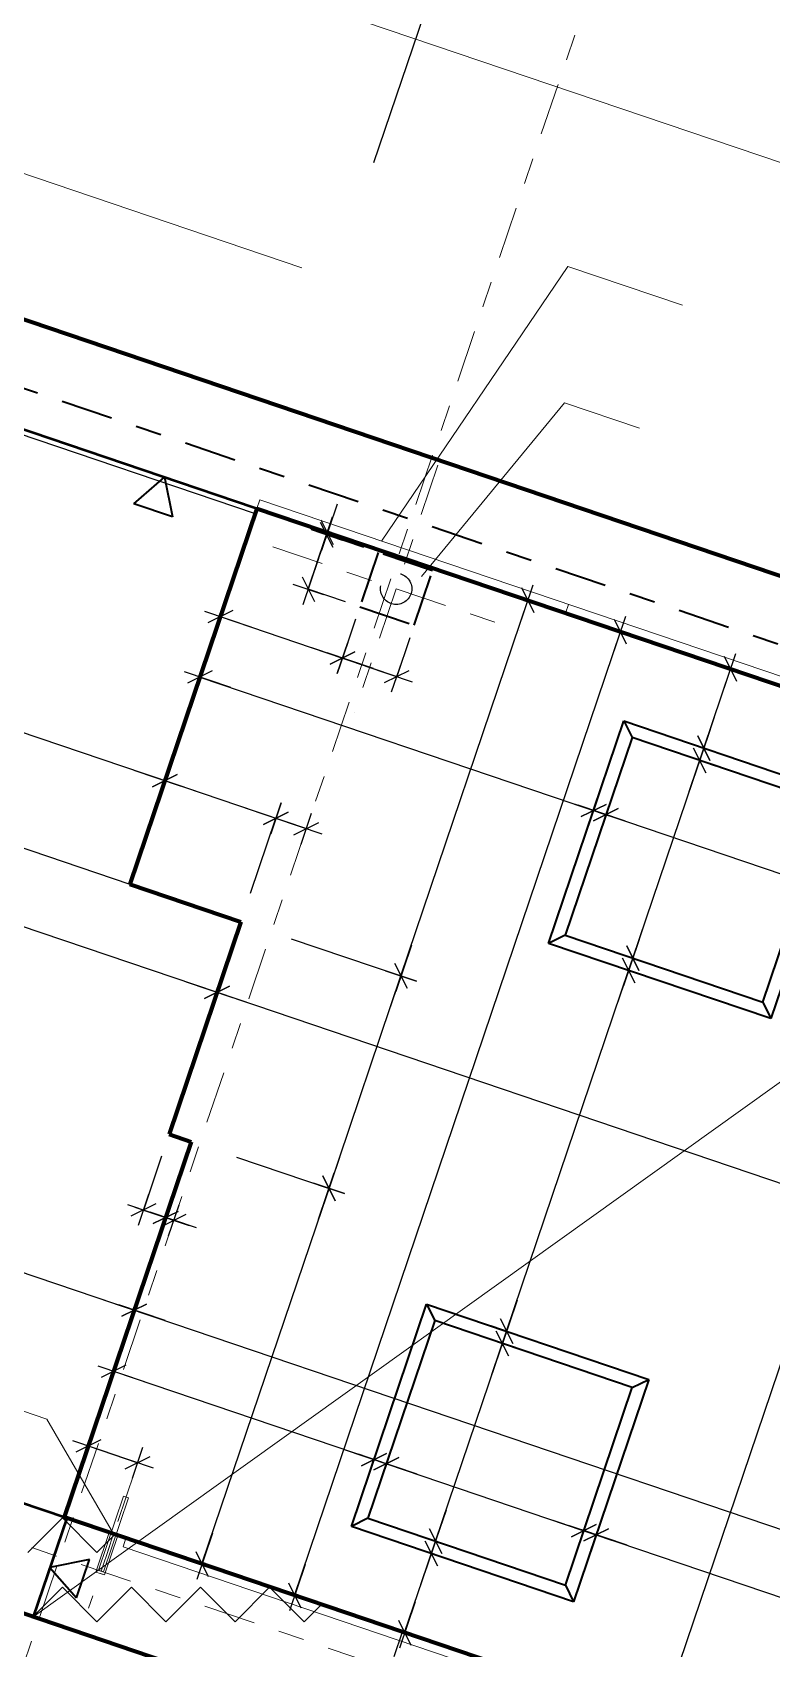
# Model space of a CAD drawing. Header units: metres. Extents: x 2661608 to 2661648.6, y 1209464.3 to 1209501.1.
# Drawn here: x 2661623.57 to 2661626.41, y 1209488.72 to 1209494.92 of the extents above; entities that cross this region are included whole.
import ezdxf

# ---------------------------------------------------------------- set-up
doc = ezdxf.new("R2010")
doc.units = ezdxf.units.M
for name, pattern in [('AUSGEZOGEN', [0]), ('GETRENNT2_S6', [0.3, 0.2, -0.1]), ('PHANTOM2_S8', [0.3, 0.2, -0.05, 0, -0.05]), ('PUNKT2_S9', [0.4, 0.25, -0.05, 0, -0.05, 0, -0.05])]:
    doc.linetypes.add(name, pattern=pattern)
for name, color, linetype, lineweight in [('TB_639', 7, 'AUSGEZOGEN', 25), ('TB_640', 7, 'AUSGEZOGEN', 25), ('TB_641', 7, 'AUSGEZOGEN', 25), ('TB_642', 7, 'AUSGEZOGEN', 25), ('TB_643', 7, 'AUSGEZOGEN', 25), ('TB_645', 7, 'AUSGEZOGEN', 25), ('TB_646', 7, 'AUSGEZOGEN', 25), ('TB_649', 7, 'AUSGEZOGEN', 25)]:
    doc.layers.add(name, color=color, linetype=linetype, lineweight=lineweight)

msp = doc.modelspace()

# ---------------------------------------------------------------- linework, layer by layer
at = {"color": 0, "linetype": 'ByBlock', "lineweight": -2}
for p, q in [((2661624.6584, 1209492.8732), (2661624.7185, 1209493.0508)), ((2661624.6616, 1209492.8827), (2661624.7217, 1209493.0603)), ((2661624.7252, 1209492.9536), (2661624.6782, 1209493.0487)), ((2661624.7386, 1209493.11), (2661624.6784, 1209492.9324)), ((2661624.7577, 1209492.9716), (2661624.6393, 1209493.0117)), ((2661624.6393, 1209493.0117), (2661624.7577, 1209492.9716)), ((2661624.7609, 1209492.9811), (2661624.6425, 1209493.0212)), ((2661624.722, 1209492.9441), (2661624.675, 1209493.0392)), ((2661624.675, 1209493.0392), (2661624.722, 1209492.9441)), ((2661624.668, 1209492.9017), (2661624.6079, 1209492.7241)), ((2661624.5687, 1209492.8033), (2661624.6871, 1209492.7632)), ((2661624.6044, 1209492.8308), (2661624.6514, 1209492.7357)), ((2661625.5302, 1209492.7206), (2661625.4118, 1209492.7607)), ((2661625.431, 1209492.6222), (2661625.4911, 1209492.7998)), ((2661625.4945, 1209492.6931), (2661625.4476, 1209492.7882)), ((2661624.4089, 1209492.6381), (2661624.2313, 1209492.6982)), ((2661624.3381, 1209492.7017), (2661624.243, 1209492.6547)), ((2661624.3106, 1209492.7374), (2661624.2705, 1209492.619)), ((2661625.7862, 1209492.502), (2661625.8463, 1209492.6796)), ((2661625.8854, 1209492.6003), (2661625.767, 1209492.6404)), ((2661625.8497, 1209492.5728), (2661625.8027, 1209492.6679)), ((2661624.641, 1209492.5595), (2661624.8186, 1209492.4994)), ((2661624.7393, 1209492.4602), (2661624.7794, 1209492.5786)), ((2661624.7794, 1209492.5786), (2661624.7393, 1209492.4602)), ((2661624.2322, 1209492.5059), (2661624.1921, 1209492.3875)), ((2661624.8778, 1209492.4793), (2661624.7002, 1209492.5395)), ((2661624.7118, 1209492.4959), (2661624.8069, 1209492.5429)), ((2661624.8069, 1209492.5429), (2661624.7118, 1209492.4959)), ((2661624.9477, 1209492.3897), (2661624.9878, 1209492.5081)), ((2661626.3077, 1209492.4573), (2661626.1893, 1209492.4974)), ((2661626.2084, 1209492.359), (2661626.2686, 1209492.5366)), ((2661626.272, 1209492.4298), (2661626.225, 1209492.5249)), ((2661624.3306, 1209492.4066), (2661624.153, 1209492.4667)), ((2661624.2597, 1209492.4702), (2661624.1646, 1209492.4232)), ((2661624.8494, 1209492.489), (2661625.027, 1209492.4288)), ((2661624.9202, 1209492.4254), (2661625.0153, 1209492.4724)), ((2661626.17, 1209492.2453), (2661626.1098, 1209492.0677)), ((2661626.186, 1209492.2927), (2661626.1259, 1209492.1151)), ((2661626.2051, 1209492.1542), (2661626.0867, 1209492.1943)), ((2661626.0867, 1209492.1943), (2661626.2051, 1209492.1542)), ((2661626.0898, 1209492.0085), (2661626.1499, 1209492.1861)), ((2661626.1058, 1209492.0559), (2661626.166, 1209492.2335)), ((2661626.1694, 1209492.1267), (2661626.1224, 1209492.2218)), ((2661626.1224, 1209492.2218), (2661626.1694, 1209492.1267)), ((2661626.1891, 1209492.1069), (2661626.0707, 1209492.147)), ((2661626.0707, 1209492.147), (2661626.1891, 1209492.1069)), ((2661626.1534, 1209492.0794), (2661626.1064, 1209492.1745)), ((2661626.1064, 1209492.1745), (2661626.1534, 1209492.0794)), ((2661623.9594, 1209492.0898), (2661624.137, 1209492.0297)), ((2661624.1962, 1209492.0096), (2661624.0186, 1209492.0698)), ((2661624.0302, 1209492.0262), (2661624.1253, 1209492.0732)), ((2661624.1253, 1209492.0732), (2661624.0302, 1209492.0262)), ((2661624.0577, 1209491.9905), (2661624.0978, 1209492.1089)), ((2661624.0978, 1209492.1089), (2661624.0577, 1209491.9905)), ((2661624.3856, 1209491.9455), (2661624.5632, 1209491.8854)), ((2661624.4839, 1209491.8462), (2661624.524, 1209491.9646)), ((2661624.524, 1209491.9646), (2661624.4839, 1209491.8462)), ((2661625.6045, 1209491.9753), (2661625.7821, 1209491.9152)), ((2661625.6519, 1209491.9593), (2661625.8295, 1209491.8991)), ((2661625.8413, 1209491.8951), (2661625.6637, 1209491.9552)), ((2661625.6754, 1209491.9117), (2661625.7705, 1209491.9587)), ((2661625.7705, 1209491.9587), (2661625.6754, 1209491.9117)), ((2661625.7029, 1209491.876), (2661625.743, 1209491.9944)), ((2661625.743, 1209491.9944), (2661625.7029, 1209491.876)), ((2661625.8887, 1209491.8791), (2661625.7111, 1209491.9392)), ((2661625.7227, 1209491.8957), (2661625.8178, 1209491.9427)), ((2661625.8178, 1209491.9427), (2661625.7227, 1209491.8957)), ((2661625.7502, 1209491.86), (2661625.7903, 1209491.9784)), ((2661625.7903, 1209491.9784), (2661625.7502, 1209491.86)), ((2661624.6224, 1209491.8653), (2661624.4448, 1209491.9254)), ((2661624.4564, 1209491.8819), (2661624.5515, 1209491.9289)), ((2661624.5515, 1209491.9289), (2661624.4564, 1209491.8819)), ((2661624.5024, 1209491.9059), (2661624.68, 1209491.8458)), ((2661624.5733, 1209491.8424), (2661624.6684, 1209491.8893)), ((2661624.6008, 1209491.8066), (2661624.6409, 1209491.925)), ((2661625.8974, 1209491.4402), (2661625.8372, 1209491.2626)), ((2661625.9134, 1209491.4876), (2661625.8533, 1209491.31)), ((2661625.0237, 1209491.4193), (2661624.9635, 1209491.2417)), ((2661625.9325, 1209491.3491), (2661625.8141, 1209491.3892)), ((2661625.8141, 1209491.3892), (2661625.9325, 1209491.3491)), ((2661625.8172, 1209491.2034), (2661625.8773, 1209491.381)), ((2661625.8332, 1209491.2508), (2661625.8934, 1209491.4284)), ((2661625.8968, 1209491.3216), (2661625.8498, 1209491.4167)), ((2661625.8498, 1209491.4167), (2661625.8968, 1209491.3216)), ((2661625.0428, 1209491.2809), (2661624.9244, 1209491.3209)), ((2661624.9244, 1209491.3209), (2661625.0428, 1209491.2809)), ((2661624.9435, 1209491.1825), (2661625.0036, 1209491.3601)), ((2661625.0071, 1209491.2534), (2661624.9601, 1209491.3485)), ((2661624.9601, 1209491.3485), (2661625.0071, 1209491.2534)), ((2661625.9165, 1209491.3018), (2661625.7981, 1209491.3419)), ((2661625.7981, 1209491.3419), (2661625.9165, 1209491.3018)), ((2661625.8808, 1209491.2743), (2661625.8338, 1209491.3694)), ((2661625.8338, 1209491.3694), (2661625.8808, 1209491.2743)), ((2661624.1597, 1209491.2784), (2661624.3373, 1209491.2183)), ((2661624.3965, 1209491.1983), (2661624.2189, 1209491.2584)), ((2661624.2306, 1209491.2148), (2661624.3257, 1209491.2618)), ((2661624.3257, 1209491.2618), (2661624.2306, 1209491.2148)), ((2661624.2581, 1209491.1791), (2661624.2982, 1209491.2975)), ((2661624.2982, 1209491.2975), (2661624.2581, 1209491.1791)), ((2661624.7479, 1209490.6047), (2661624.6878, 1209490.4271)), ((2661624.6677, 1209490.3679), (2661624.7278, 1209490.5455)), ((2661624.7313, 1209490.4388), (2661624.6843, 1209490.5339)), ((2661624.6843, 1209490.5339), (2661624.7313, 1209490.4388)), ((2661624.0155, 1209490.4627), (2661623.9755, 1209490.3443)), ((2661624.767, 1209490.4663), (2661624.6486, 1209490.5064)), ((2661624.6486, 1209490.5064), (2661624.767, 1209490.4663)), ((2661624.1139, 1209490.3634), (2661623.9363, 1209490.4236)), ((2661624.043, 1209490.427), (2661623.9479, 1209490.38)), ((2661623.9623, 1209490.4148), (2661624.1399, 1209490.3546)), ((2661623.9939, 1209490.4041), (2661624.1715, 1209490.3439)), ((2661624.1991, 1209490.3346), (2661624.0215, 1209490.3947)), ((2661624.0332, 1209490.3512), (2661624.1283, 1209490.3982)), ((2661624.1283, 1209490.3982), (2661624.0332, 1209490.3512)), ((2661624.0607, 1209490.3155), (2661624.1008, 1209490.4339)), ((2661624.1008, 1209490.4339), (2661624.0607, 1209490.3155)), ((2661624.0648, 1209490.3405), (2661624.1599, 1209490.3875)), ((2661624.0923, 1209490.3048), (2661624.1324, 1209490.4232)), ((2661623.9404, 1209489.9603), (2661623.9805, 1209490.0787)), ((2661623.9805, 1209490.0787), (2661623.9404, 1209489.9603)), ((2661623.8421, 1209490.0596), (2661624.0197, 1209489.9994)), ((2661624.0789, 1209489.9794), (2661623.9013, 1209490.0395)), ((2661623.9129, 1209489.996), (2661624.008, 1209490.043)), ((2661624.008, 1209490.043), (2661623.9129, 1209489.996)), ((2661625.4292, 1209490.0573), (2661625.369, 1209489.8797)), ((2661625.4483, 1209489.9189), (2661625.3299, 1209489.959)), ((2661625.3299, 1209489.959), (2661625.4483, 1209489.9189)), ((2661625.333, 1209489.7732), (2661625.3931, 1209489.9508)), ((2661625.349, 1209489.8205), (2661625.4091, 1209489.9981)), ((2661625.4131, 1209490.01), (2661625.353, 1209489.8324)), ((2661625.4126, 1209489.8914), (2661625.3656, 1209489.9865)), ((2661625.3656, 1209489.9865), (2661625.4126, 1209489.8914)), ((2661625.4322, 1209489.8715), (2661625.3138, 1209489.9116)), ((2661625.3138, 1209489.9116), (2661625.4322, 1209489.8715)), ((2661625.3965, 1209489.844), (2661625.3495, 1209489.9391)), ((2661625.3495, 1209489.9391), (2661625.3965, 1209489.844)), ((2661623.9012, 1209489.8444), (2661623.8611, 1209489.726)), ((2661623.9995, 1209489.7451), (2661623.822, 1209489.8052)), ((2661623.9287, 1209489.8087), (2661623.8336, 1209489.7617)), ((2661623.9026, 1209489.4588), (2661623.725, 1209489.519)), ((2661623.8318, 1209489.5224), (2661623.7367, 1209489.4754)), ((2661623.8043, 1209489.5581), (2661623.7642, 1209489.4397)), ((2661623.8553, 1209489.4749), (2661624.0329, 1209489.4147)), ((2661623.9261, 1209489.4113), (2661624.0212, 1209489.4583)), ((2661623.9536, 1209489.3756), (2661623.9937, 1209489.494)), ((2661624.762, 1209489.4869), (2661624.9396, 1209489.4268)), ((2661624.8094, 1209489.4709), (2661624.987, 1209489.4108)), ((2661624.9988, 1209489.4067), (2661624.8212, 1209489.4669)), ((2661624.8329, 1209489.4233), (2661624.928, 1209489.4703)), ((2661624.928, 1209489.4703), (2661624.8329, 1209489.4233)), ((2661624.8604, 1209489.3876), (2661624.9005, 1209489.506)), ((2661624.9005, 1209489.506), (2661624.8604, 1209489.3876)), ((2661624.9077, 1209489.3716), (2661624.9478, 1209489.49)), ((2661624.9478, 1209489.49), (2661624.9077, 1209489.3716)), ((2661625.0462, 1209489.3907), (2661624.8686, 1209489.4508)), ((2661624.8802, 1209489.4073), (2661624.9753, 1209489.4543)), ((2661624.9753, 1209489.4543), (2661624.8802, 1209489.4073)), ((2661625.1566, 1209489.2522), (2661625.0964, 1209489.0746)), ((2661625.5671, 1209489.2143), (2661625.7447, 1209489.1542)), ((2661625.6655, 1209489.115), (2661625.7056, 1209489.2334)), ((2661625.7056, 1209489.2334), (2661625.6655, 1209489.115)), ((2661625.7128, 1209489.099), (2661625.7529, 1209489.2174)), ((2661625.7529, 1209489.2174), (2661625.7128, 1209489.099)), ((2661624.2604, 1209489.165), (2661624.2003, 1209488.9874)), ((2661625.1757, 1209489.1138), (2661625.0573, 1209489.1539)), ((2661625.0573, 1209489.1539), (2661625.1757, 1209489.1138)), ((2661625.0604, 1209488.9681), (2661625.1205, 1209489.1457)), ((2661625.0764, 1209489.0154), (2661625.1365, 1209489.193)), ((2661625.1405, 1209489.2049), (2661625.0804, 1209489.0273)), ((2661625.14, 1209489.0863), (2661625.093, 1209489.1814)), ((2661625.093, 1209489.1814), (2661625.14, 1209489.0863)), ((2661625.6145, 1209489.1983), (2661625.7921, 1209489.1382)), ((2661625.8039, 1209489.1342), (2661625.6263, 1209489.1943)), ((2661625.638, 1209489.1508), (2661625.7331, 1209489.1977)), ((2661625.7331, 1209489.1977), (2661625.638, 1209489.1508)), ((2661625.8513, 1209489.1181), (2661625.6737, 1209489.1783)), ((2661625.6853, 1209489.1347), (2661625.7804, 1209489.1817)), ((2661625.7804, 1209489.1817), (2661625.6853, 1209489.1347)), ((2661624.1969, 1209489.0942), (2661624.2438, 1209488.9991)), ((2661625.1597, 1209489.0664), (2661625.0413, 1209489.1065)), ((2661625.0413, 1209489.1065), (2661625.1597, 1209489.0664)), ((2661625.1239, 1209489.0389), (2661625.077, 1209489.134)), ((2661625.077, 1209489.134), (2661625.1239, 1209489.0389)), ((2661624.1611, 1209489.0667), (2661624.2795, 1209489.0266)), ((2661624.6156, 1209489.0447), (2661624.5555, 1209488.8671)), ((2661624.552, 1209488.9739), (2661624.599, 1209488.8788)), ((2661624.5163, 1209488.9464), (2661624.6347, 1209488.9063)), ((2661625.0379, 1209488.9018), (2661624.9778, 1209488.7242)), ((2661624.9386, 1209488.8034), (2661625.057, 1209488.7633)), ((2661624.9743, 1209488.8309), (2661625.0213, 1209488.7358))]:
    msp.add_line(p, q, dxfattribs=at)
at = {"layer": 'TB_639', "color": 191, "linetype": 'AUSGEZOGEN', "lineweight": 13, "transparency": 33554687}
msp.add_line((2661618.0879, 1209497.2463), (2661645.381, 1209488.0056), dxfattribs=at)
at = {"layer": 'TB_640', "color": 7, "linetype": 'PUNKT2_S9', "lineweight": 13, "transparency": 33554687}
msp.add_line((2661618.9222, 1209490.4181), (2661626.7365, 1209487.7724), dxfattribs=at)
at = {"layer": 'TB_641', "color": 7, "linetype": 'AUSGEZOGEN', "lineweight": 50, "transparency": 33554687}
for p, q in [((2661634.2583, 1209490.1878), (2661617.6069, 1209495.8255)), ((2661620.6801, 1209494.3627), (2661627.8787, 1209491.9255)), ((2661623.7012, 1209489.2224), (2661619.4294, 1209490.6687)), ((2661619.3011, 1209490.2898), (2661623.5729, 1209488.8435)), ((2661623.7012, 1209489.2224), (2661623.5729, 1209488.8435))]:
    msp.add_line(p, q, dxfattribs=at)
at = {"layer": 'TB_641', "color": 7, "linetype": 'AUSGEZOGEN', "lineweight": 25, "transparency": 33554687}
for p, q in [((2661623.3431, 1209493.44), (2661624.4245, 1209493.0738)), ((2661622.4814, 1209492.1481), (2661623.9435, 1209491.6531))]:
    msp.add_line(p, q, dxfattribs=at)
at = {"layer": 'TB_641', "color": 7, "linetype": 'AUSGEZOGEN', "lineweight": 35, "transparency": 33554687}
for p, q in [((2661623.9594, 1209493.1107), (2661624.0761, 1209493.2129)), ((2661624.0761, 1209493.2129), (2661624.1066, 1209493.0608)), ((2661624.1066, 1209493.0608), (2661623.9594, 1209493.1107)), ((2661623.7891, 1209489.0635), (2661623.637, 1209489.033)), ((2661623.637, 1209489.033), (2661623.7393, 1209488.9163)), ((2661623.7393, 1209488.9163), (2661623.7891, 1209489.0635))]:
    msp.add_line(p, q, dxfattribs=at)
at = {"layer": 'TB_641', "color": 7, "linetype": 'AUSGEZOGEN', "lineweight": 18, "transparency": 33554687}
for p, q in [((2661624.4309, 1209493.0928), (2661624.4421, 1209493.1259)), ((2661624.4421, 1209493.1259), (2661627.8899, 1209491.9586)), ((2661625.6149, 1209492.6919), (2661625.6261, 1209492.7251)), ((2661623.9173, 1209489.1123), (2661623.9285, 1209489.1454)), ((2661626.6167, 1209488.1983), (2661623.9173, 1209489.1123))]:
    msp.add_line(p, q, dxfattribs=at)
at = {"layer": 'TB_642', "color": 7, "linetype": 'AUSGEZOGEN', "lineweight": 70, "transparency": 33554687}
for p, q in [((2661617.6069, 1209495.8255), (2661644.9, 1209486.5848)), ((2661624.4309, 1209493.0928), (2661623.9435, 1209491.6531)), ((2661624.4309, 1209493.0928), (2661627.8787, 1209491.9255)), ((2661623.9435, 1209491.6531), (2661624.3697, 1209491.5088)), ((2661624.3697, 1209491.5088), (2661624.0939, 1209490.6942)), ((2661624.0939, 1209490.6942), (2661624.1791, 1209490.6653)), ((2661624.1791, 1209490.6653), (2661623.6917, 1209489.2256)), ((2661626.7365, 1209487.7724), (2661618.9222, 1209490.4181)), ((2661626.628, 1209488.2315), (2661623.6917, 1209489.2256))]:
    msp.add_line(p, q, dxfattribs=at)
at = {"layer": 'TB_642', "color": 7, "linetype": 'GETRENNT2_S6', "lineweight": 35, "transparency": 33554687}
for p, q in [((2661624.8966, 1209492.9246), (2661624.826, 1209492.7162)), ((2661625.1049, 1209492.854), (2661624.8966, 1209492.9246)), ((2661625.0344, 1209492.6456), (2661625.1049, 1209492.854)), ((2661624.826, 1209492.7162), (2661625.0344, 1209492.6456))]:
    msp.add_line(p, q, dxfattribs=at)
at = {"layer": 'TB_642', "color": 7, "linetype": 'AUSGEZOGEN', "lineweight": 35, "transparency": 33554687}
for p, q in [((2661625.5504, 1209491.4257), (2661625.839, 1209492.2782)), ((2661625.839, 1209492.2782), (2661625.8704, 1209492.2148)), ((2661625.839, 1209492.2782), (2661626.6915, 1209491.9896)), ((2661625.8704, 1209492.2148), (2661625.6138, 1209491.457)), ((2661626.6281, 1209491.9582), (2661625.8704, 1209492.2148)), ((2661626.3716, 1209491.2005), (2661626.6281, 1209491.9582)), ((2661626.6915, 1209491.9896), (2661626.4029, 1209491.1371)), ((2661625.6138, 1209491.457), (2661625.5504, 1209491.4257)), ((2661625.6138, 1209491.457), (2661626.3716, 1209491.2005)), ((2661626.4029, 1209491.1371), (2661625.5504, 1209491.4257)), ((2661626.3716, 1209491.2005), (2661626.4029, 1209491.1371)), ((2661624.7936, 1209489.1904), (2661625.0822, 1209490.0428)), ((2661625.0822, 1209490.0428), (2661625.1135, 1209489.9794)), ((2661625.0822, 1209490.0428), (2661625.9347, 1209489.7542)), ((2661625.1135, 1209489.9794), (2661624.857, 1209489.2217)), ((2661625.8713, 1209489.7229), (2661625.1135, 1209489.9794)), ((2661625.6147, 1209488.9651), (2661625.8713, 1209489.7229)), ((2661625.9347, 1209489.7542), (2661625.6461, 1209488.9017)), ((2661625.8713, 1209489.7229), (2661625.9347, 1209489.7542)), ((2661624.857, 1209489.2217), (2661624.7936, 1209489.1904)), ((2661624.857, 1209489.2217), (2661625.6147, 1209488.9651)), ((2661625.6461, 1209488.9017), (2661624.7936, 1209489.1904)), ((2661625.6147, 1209488.9651), (2661625.6461, 1209488.9017))]:
    msp.add_line(p, q, dxfattribs=at)
at = {"layer": 'TB_643', "color": 7, "linetype": 'PHANTOM2_S8', "lineweight": 18, "transparency": 33554687}
for p, q in [((2661617.8257, 1209471.7962), (2661626.7057, 1209498.0238)), ((2661613.8118, 1209492.4123), (2661645.8408, 1209481.5681))]:
    msp.add_line(p, q, dxfattribs=at)
at = {"layer": 'TB_643', "color": 7, "linetype": 'PHANTOM2_S8', "lineweight": 35, "transparency": 33554687}
msp.add_line((2661615.1587, 1209496.3905), (2661647.1877, 1209485.5463), dxfattribs=at)
at = {"layer": 'TB_645', "color": 7, "linetype": 'PHANTOM2_S8', "lineweight": 18, "transparency": 33554687}
msp.add_line((2661623.9613, 1209489.3983), (2661623.7849, 1209488.8773), dxfattribs=at)
at = {"layer": 'TB_645', "color": 7, "linetype": 'AUSGEZOGEN', "lineweight": 18, "transparency": 33554687}
for p, q in [((2661623.8236, 1209489.0226), (2661623.9198, 1209489.3067)), ((2661623.9387, 1209489.3003), (2661623.8425, 1209489.0162)), ((2661623.9198, 1209489.3067), (2661623.9387, 1209489.3003)), ((2661623.8132, 1209489.0155), (2661623.8646, 1209489.1671)), ((2661623.8646, 1209489.1671), (2661623.8445, 1209489.1738)), ((2661623.8464, 1209489.0043), (2661623.8977, 1209489.1558)), ((2661623.8811, 1209489.1615), (2661623.8587, 1209489.0952)), ((2661623.8646, 1209489.1671), (2661623.8646, 1209489.1671)), ((2661623.8977, 1209489.1558), (2661623.9177, 1209489.1491)), ((2661623.8425, 1209489.0162), (2661623.8236, 1209489.0226)), ((2661623.8132, 1209489.0155), (2661623.8464, 1209489.0043)), ((2661623.83, 1209489.0098), (2661623.8376, 1209489.0073)), ((2661623.8312, 1209489.0094), (2661623.8464, 1209489.0043))]:
    msp.add_line(p, q, dxfattribs=at)
at = {"layer": 'TB_646', "color": 7, "linetype": 'PHANTOM2_S8', "lineweight": 18, "transparency": 33554687}
for p, q in [((2661625.1258, 1209493.2587), (2661624.8051, 1209492.3115)), ((2661624.4919, 1209492.9455), (2661625.4391, 1209492.6248))]:
    msp.add_line(p, q, dxfattribs=at)
at = {"layer": 'TB_646', "color": 7, "linetype": 'GETRENNT2_S6', "lineweight": 25, "transparency": 33554687}
for p, q in [((2661624.9893, 1209488.7862), (2661619.4294, 1209490.6687)), ((2661618.9222, 1209490.4181), (2661624.8611, 1209488.4074)), ((2661624.8611, 1209488.4074), (2661624.9893, 1209488.7862))]:
    msp.add_line(p, q, dxfattribs=at)
at = {"layer": 'TB_646', "color": 7, "linetype": 'AUSGEZOGEN', "lineweight": 18, "transparency": 33554687}
for p, q in [((2661623.5519, 1209489.0903), (2661623.6845, 1209489.2229)), ((2661623.817, 1209489.0903), (2661623.6845, 1209489.2229)), ((2661623.817, 1209489.0903), (2661623.8864, 1209489.1597)), ((2661624.0822, 1209489.0903), (2661624.0775, 1209489.095)), ((2661624.0822, 1209489.0903), (2661624.0845, 1209489.0926)), ((2661623.5709, 1209488.8442), (2661623.6845, 1209488.9577)), ((2661623.817, 1209488.8251), (2661623.6845, 1209488.9577)), ((2661623.817, 1209488.8251), (2661623.9496, 1209488.9577)), ((2661624.0822, 1209488.8251), (2661623.9496, 1209488.9577)), ((2661624.0822, 1209488.8251), (2661624.2148, 1209488.9577)), ((2661624.3474, 1209488.8251), (2661624.2148, 1209488.9577)), ((2661624.3474, 1209488.8251), (2661624.48, 1209488.9577)), ((2661624.6125, 1209488.8251), (2661624.48, 1209488.9577)), ((2661624.6125, 1209488.8251), (2661624.6788, 1209488.8914))]:
    msp.add_line(p, q, dxfattribs=at)
at = {"layer": 'TB_646', "color": 7, "linetype": 'GETRENNT2_S6', "lineweight": 25, "transparency": 33554687}
msp.add_circle((2661624.9655, 1209492.7851), 0.06, dxfattribs=at)
at = {"layer": 'TB_649', "color": 7, "linetype": 'AUSGEZOGEN', "lineweight": 25, "transparency": 33554687}
for p, q in [((2661624.8799, 1209494.4188), (2661625.7297, 1209496.9289)), ((2661624.8799, 1209494.4188), (2661625.7297, 1209496.9289)), ((2661624.6279, 1209492.7833), (2661624.6985, 1209492.9916)), ((2661624.6985, 1209492.9916), (2661624.7017, 1209493.0011)), ((2661624.8419, 1209492.9431), (2661624.6985, 1209492.9916)), ((2661624.8419, 1209492.9431), (2661624.6985, 1209492.9916)), ((2661624.8452, 1209492.9525), (2661624.7017, 1209493.0011)), ((2661621.8613, 1209492.8001), (2661624.0778, 1209492.0497)), ((2661624.7707, 1209492.7349), (2661624.6279, 1209492.7833)), ((2661624.9836, 1209491.3009), (2661625.471, 1209492.7406)), ((2661625.471, 1209492.7406), (2661625.471, 1209492.7406)), ((2661624.2905, 1209492.6782), (2661624.2905, 1209492.6782)), ((2661624.2905, 1209492.6782), (2661624.7594, 1209492.5194)), ((2661624.5755, 1209488.9263), (2661625.8262, 1209492.6204)), ((2661624.8097, 1209492.668), (2661624.7594, 1209492.5194)), ((2661624.8097, 1209492.668), (2661624.7594, 1209492.5194)), ((2661625.8262, 1209492.6204), (2661625.8262, 1209492.6204)), ((2661625.0181, 1209492.5974), (2661624.9678, 1209492.4489)), ((2661624.7594, 1209492.5194), (2661624.9678, 1209492.4489)), ((2661624.2122, 1209492.4467), (2661624.2122, 1209492.4467)), ((2661624.2122, 1209492.4467), (2661625.7229, 1209491.9352)), ((2661626.1459, 1209492.1743), (2661626.2485, 1209492.4774)), ((2661626.2485, 1209492.4774), (2661626.2485, 1209492.4774)), ((2661621.6355, 1209492.1331), (2661624.2781, 1209491.2383)), ((2661625.8733, 1209491.3692), (2661626.1299, 1209492.1269)), ((2661626.1299, 1209492.1269), (2661626.1459, 1209492.1743)), ((2661626.1299, 1209492.1269), (2661626.1299, 1209492.1269)), ((2661626.1299, 1209492.1269), (2661626.1299, 1209492.1269)), ((2661626.1459, 1209492.1743), (2661626.1459, 1209492.1743)), ((2661626.1459, 1209492.1743), (2661626.1459, 1209492.1743)), ((2661624.0778, 1209492.0497), (2661624.0778, 1209492.0497)), ((2661624.0778, 1209492.0497), (2661624.0778, 1209492.0497)), ((2661624.0778, 1209492.0497), (2661624.504, 1209491.9054)), ((2661625.7229, 1209491.9352), (2661625.7229, 1209491.9352)), ((2661625.7229, 1209491.9352), (2661625.7229, 1209491.9352)), ((2661625.7229, 1209491.9352), (2661625.7703, 1209491.9192)), ((2661624.4068, 1209491.6182), (2661624.504, 1209491.9054)), ((2661624.4068, 1209491.6182), (2661624.504, 1209491.9054)), ((2661624.504, 1209491.9054), (2661624.6208, 1209491.8658)), ((2661625.7703, 1209491.9192), (2661625.7703, 1209491.9192)), ((2661625.7703, 1209491.9192), (2661625.7703, 1209491.9192)), ((2661625.7703, 1209491.9192), (2661626.528, 1209491.6626)), ((2661624.6208, 1209491.8658), (2661624.6208, 1209491.8658)), ((2661624.5625, 1209491.4435), (2661624.9836, 1209491.3009)), ((2661624.5625, 1209491.4435), (2661624.9836, 1209491.3009)), ((2661625.3891, 1209489.9389), (2661625.8573, 1209491.3218)), ((2661625.8573, 1209491.3218), (2661625.8733, 1209491.3692)), ((2661625.8573, 1209491.3218), (2661625.8573, 1209491.3218)), ((2661625.8573, 1209491.3218), (2661625.8573, 1209491.3218)), ((2661625.8733, 1209491.3692), (2661625.8733, 1209491.3692)), ((2661625.8733, 1209491.3692), (2661625.8733, 1209491.3692)), ((2661624.7078, 1209490.4863), (2661624.9836, 1209491.3009)), ((2661624.2781, 1209491.2383), (2661624.2781, 1209491.2383)), ((2661624.2781, 1209491.2383), (2661624.2781, 1209491.2383)), ((2661624.2781, 1209491.2383), (2661627.2997, 1209490.2153)), ((2661621.1473, 1209490.9719), (2661623.9605, 1209490.0195)), ((2661624.0654, 1209490.61), (2661623.9955, 1209490.4035)), ((2661624.3532, 1209490.6064), (2661624.7078, 1209490.4863)), ((2661624.3532, 1209490.6064), (2661624.7078, 1209490.4863)), ((2661624.2203, 1209489.0466), (2661624.7078, 1209490.4863)), ((2661623.9955, 1209490.4035), (2661624.0807, 1209490.3747)), ((2661624.0807, 1209490.3747), (2661624.0807, 1209490.3747)), ((2661624.0807, 1209490.3747), (2661624.0807, 1209490.3747)), ((2661624.0807, 1209490.3747), (2661624.1123, 1209490.364)), ((2661624.1123, 1209490.364), (2661624.1123, 1209490.364)), ((2661625.9793, 1209488.4511), (2661626.6143, 1209490.3265)), ((2661623.9605, 1209490.0195), (2661623.9605, 1209490.0195)), ((2661623.9605, 1209490.0195), (2661623.9605, 1209490.0195)), ((2661623.9605, 1209490.0195), (2661626.8968, 1209489.0253)), ((2661625.1165, 1209489.1338), (2661625.373, 1209489.8916)), ((2661625.373, 1209489.8916), (2661625.3891, 1209489.9389)), ((2661625.373, 1209489.8916), (2661625.373, 1209489.8916)), ((2661625.373, 1209489.8916), (2661625.373, 1209489.8916)), ((2661625.3891, 1209489.9389), (2661625.3891, 1209489.9389)), ((2661625.3891, 1209489.9389), (2661625.3891, 1209489.9389)), ((2661623.8811, 1209489.7852), (2661623.8811, 1209489.7852)), ((2661623.8811, 1209489.7852), (2661624.8804, 1209489.4468)), ((2661623.7842, 1209489.4989), (2661623.7842, 1209489.4989)), ((2661623.7842, 1209489.4989), (2661623.9737, 1209489.4348)), ((2661623.9737, 1209489.4348), (2661623.9737, 1209489.4348)), ((2661624.8804, 1209489.4468), (2661624.8804, 1209489.4468)), ((2661624.8804, 1209489.4468), (2661624.8804, 1209489.4468)), ((2661624.8804, 1209489.4468), (2661624.9278, 1209489.4308)), ((2661624.9278, 1209489.4308), (2661624.9278, 1209489.4308)), ((2661624.9278, 1209489.4308), (2661624.9278, 1209489.4308)), ((2661624.9278, 1209489.4308), (2661625.6855, 1209489.1742)), ((2661625.6855, 1209489.1742), (2661625.6855, 1209489.1742)), ((2661625.6855, 1209489.1742), (2661625.6855, 1209489.1742)), ((2661625.6855, 1209489.1742), (2661625.7329, 1209489.1582)), ((2661625.7329, 1209489.1582), (2661625.7329, 1209489.1582)), ((2661625.7329, 1209489.1582), (2661625.7329, 1209489.1582)), ((2661625.7329, 1209489.1582), (2661626.8174, 1209488.791)), ((2661624.9978, 1209488.7834), (2661625.1005, 1209489.0865)), ((2661625.1005, 1209489.0865), (2661625.1165, 1209489.1338)), ((2661625.1005, 1209489.0865), (2661625.1005, 1209489.0865)), ((2661625.1005, 1209489.0865), (2661625.1005, 1209489.0865)), ((2661625.1165, 1209489.1338), (2661625.1165, 1209489.1338)), ((2661625.1165, 1209489.1338), (2661625.1165, 1209489.1338)), ((2661624.2203, 1209489.0466), (2661624.2203, 1209489.0466)), ((2661624.5755, 1209488.9263), (2661624.5755, 1209488.9263)), ((2661624.9978, 1209488.7834), (2661624.9978, 1209488.7834))]:
    msp.add_line(p, q, dxfattribs=at)
at = {"layer": 'TB_649', "color": 7, "linetype": 'AUSGEZOGEN', "lineweight": 18, "transparency": 33554687}
for p, q in [((2661622.6227, 1209494.6864), (2661624.6038, 1209494.0156)), ((2661625.6241, 1209494.0209), (2661624.9088, 1209492.9679)), ((2661626.0641, 1209493.8719), (2661625.6241, 1209494.0209)), ((2661625.6109, 1209493.4979), (2661625.0621, 1209492.8321)), ((2661625.899, 1209493.4003), (2661625.6109, 1209493.4979)), ((2661623.5729, 1209488.8435), (2661627.8787, 1209491.9255)), ((2661623.0828, 1209489.7858), (2661623.6256, 1209489.602)), ((2661623.6256, 1209489.602), (2661623.8811, 1209489.1615))]:
    msp.add_line(p, q, dxfattribs=at)

doc.saveas('drawing.dxf')
